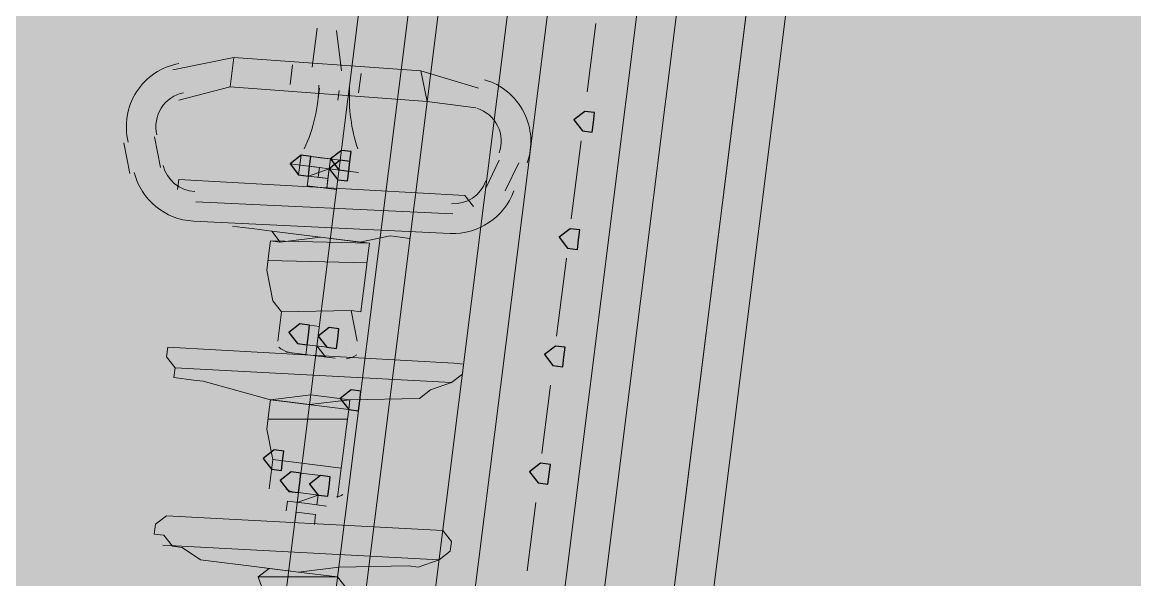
# Model space of a CAD drawing. Header units: metres. Extents: x -4 to 509425, y 7549 to 4732445.
# Drawn here: x 475990.455 to 475991.41, y 4719784.216 to 4719784.695 of the extents above; entities that cross this region are included whole.
import ezdxf

# ---------------------------------------------------------------- set-up
doc = ezdxf.new("R2010")
doc.units = ezdxf.units.M
doc.header["$LTSCALE"] = 0.01
doc.header["$MEASUREMENT"] = 0
doc.layers.get('0').update_dxf_attribs({"lineweight": 0})
doc.layers.add('_SUBESTACIÓN', color=1, linetype='Continuous')
doc.layers.add('SUBESTACION LA VID', color=253, linetype='Continuous')

# ---------------------------------------------------------------- blocks, each defined once
blk = doc.blocks.new('A$Cfff6051d')
at = {"layer": 'SUBESTACION LA VID', "transparency": 33554687}
h = blk.add_hatch(color=256, dxfattribs=at)
h.dxf.hatch_style = 2
h.paths.add_polyline_path([(475990.94508, 4719784.60857), (475990.94613, 4719784.61697), (475990.93773, 4719784.61802), (475990.92828, 4719784.61067), (475990.93563, 4719784.60122), (475990.94403, 4719784.60017)])
h = blk.add_hatch(color=256, dxfattribs=at)
h.dxf.hatch_style = 2
h.paths.add_polyline_path([(475990.70145, 4719784.57085), (475990.7025, 4719784.57925), (475990.6941, 4719784.58031), (475990.68465, 4719784.57296), (475990.69199, 4719784.56351), (475990.70039, 4719784.56245)])
h = blk.add_hatch(color=256, dxfattribs=at)
h.dxf.hatch_style = 2
h.paths.add_polyline_path([(475990.70145, 4719784.57085), (475990.7025, 4719784.57925), (475990.6941, 4719784.58031), (475990.68465, 4719784.57296), (475990.69199, 4719784.56351), (475990.70039, 4719784.56245)])
h = blk.add_hatch(color=256, dxfattribs=at)
h.dxf.hatch_style = 2
h.paths.add_polyline_path([(475990.7361, 4719784.57504), (475990.73715, 4719784.58344), (475990.72875, 4719784.5845), (475990.7193, 4719784.57715), (475990.72665, 4719784.5677), (475990.73505, 4719784.56664)])
h = blk.add_hatch(color=256, dxfattribs=at)
h.dxf.hatch_style = 2
h.paths.add_polyline_path([(475990.73505, 4719784.56664), (475990.7361, 4719784.57504), (475990.7277, 4719784.5761), (475990.71825, 4719784.56875), (475990.72559, 4719784.5593), (475990.734, 4719784.55824)])
h = blk.add_hatch(color=256, dxfattribs=at)
h.dxf.hatch_style = 2
h.paths.add_polyline_path([(475990.93244, 4719784.50777), (475990.9335, 4719784.51617), (475990.9251, 4719784.51722), (475990.91564, 4719784.50987), (475990.92299, 4719784.50042), (475990.93139, 4719784.49937)])
h = blk.add_hatch(color=256, dxfattribs=at)
h.dxf.hatch_style = 2
h.paths.add_polyline_path([(475990.70034, 4719784.42594), (475990.7014, 4719784.43434), (475990.693, 4719784.43539), (475990.68354, 4719784.42805), (475990.69089, 4719784.41859), (475990.69929, 4719784.41754)])
h = blk.add_hatch(color=256, dxfattribs=at)
h.dxf.hatch_style = 2
h.paths.add_polyline_path([(475990.72554, 4719784.42278), (475990.7266, 4719784.43118), (475990.7182, 4719784.43223), (475990.70874, 4719784.42489), (475990.71609, 4719784.41543), (475990.72449, 4719784.41438)])
h = blk.add_hatch(color=256, dxfattribs=at)
h.dxf.hatch_style = 2
h.paths.add_polyline_path([(475990.9198, 4719784.40696), (475990.92086, 4719784.41536), (475990.91246, 4719784.41641), (475990.903, 4719784.40906), (475990.91035, 4719784.39961), (475990.91875, 4719784.39856)])
h = blk.add_hatch(color=256, dxfattribs=at)
h.dxf.hatch_style = 2
h.paths.add_polyline_path([(475990.74443, 4719784.36922), (475990.74548, 4719784.37762), (475990.73708, 4719784.37867), (475990.72763, 4719784.37133), (475990.73497, 4719784.36187), (475990.74337, 4719784.36082)])
h = blk.add_hatch(color=256, dxfattribs=at)
h.dxf.hatch_style = 2
h.paths.add_polyline_path([(475990.67825, 4719784.31779), (475990.67931, 4719784.32619), (475990.67091, 4719784.32725), (475990.66145, 4719784.3199), (475990.6688, 4719784.31045), (475990.6772, 4719784.30939)])
h = blk.add_hatch(color=256, dxfattribs=at)
h.dxf.hatch_style = 2
h.paths.add_polyline_path([(475990.90717, 4719784.30616), (475990.90822, 4719784.31456), (475990.89982, 4719784.31561), (475990.89037, 4719784.30826), (475990.89771, 4719784.29881), (475990.90611, 4719784.29776)])
h = blk.add_hatch(color=256, dxfattribs=at)
h.dxf.hatch_style = 2
h.paths.add_polyline_path([(475990.69295, 4719784.29889), (475990.694, 4719784.30729), (475990.6856, 4719784.30834), (475990.67615, 4719784.30099), (475990.68349, 4719784.29154), (475990.69189, 4719784.29049)])
h = blk.add_hatch(color=256, dxfattribs=at)
h.dxf.hatch_style = 2
h.paths.add_polyline_path([(475990.71815, 4719784.29573), (475990.7192, 4719784.30413), (475990.7108, 4719784.30518), (475990.70135, 4719784.29783), (475990.70869, 4719784.28838), (475990.71709, 4719784.28733)])
at = {"layer": 'SUBESTACION LA VID', "lineweight": 15}
for p, q in [((475990.48633, 4719782.10637), (475990.93813, 4719785.71011)), ((475991.19854, 4719785.67746), (475990.98581, 4719783.9806)), ((475990.64648, 4719783.58799), (475990.89819, 4719785.59567)), ((475990.85408, 4719785.58414), (475990.60448, 4719783.59325)), ((475990.98209, 4719785.31212), (475990.62718, 4719782.4812)), ((475991.05769, 4719785.30264), (475990.70278, 4719782.47172)), ((475990.78314, 4719783.99747), (475990.94533, 4719785.29112)), ((475990.92595, 4719783.97957), (475991.08813, 4719785.27322)), ((475990.94721, 4719784.69363), (475990.93984, 4719784.63482)), ((475990.70358, 4719784.65591), (475990.70779, 4719784.68952)), ((475990.72878, 4719784.65275), (475990.72459, 4719784.68741)), ((475990.63637, 4719784.66433), (475990.58386, 4719784.65385)), ((475990.68467, 4719784.64121), (475990.68678, 4719784.65801)), ((475990.68572, 4719784.64961), (475990.68572, 4719784.64961)), ((475990.74347, 4719784.63384), (475990.74558, 4719784.65064)), ((475990.79703, 4719784.65272), (475990.84638, 4719784.638)), ((475990.80228, 4719784.62647), (475990.63321, 4719784.63913)), ((475990.70882, 4719784.62965), (475990.70987, 4719784.63805)), ((475990.72562, 4719784.62755), (475990.72667, 4719784.63595)), ((475990.74453, 4719784.64224), (475990.74453, 4719784.64224)), ((475990.80228, 4719784.62647), (475990.84428, 4719784.6212)), ((475990.54708, 4719784.56461), (475990.54184, 4719784.59086)), ((475990.57333, 4719784.56985), (475990.56809, 4719784.5961)), ((475990.93457, 4719784.59282), (475990.92615, 4719784.52562)), ((475990.69199, 4719784.56351), (475990.6941, 4719784.58031)), ((475990.6941, 4719784.58031), (475990.7277, 4719784.5761)), ((475990.6941, 4719784.58031), (475990.6941, 4719784.58031)), ((475990.7277, 4719784.5761), (475990.7025, 4719784.57925)), ((475990.7025, 4719784.57925), (475990.7193, 4719784.57715)), ((475990.7193, 4719784.57715), (475990.7025, 4719784.57925)), ((475990.7193, 4719784.57715), (475990.7193, 4719784.57715)), ((475990.74345, 4719784.56559), (475990.68465, 4719784.57296)), ((475990.71825, 4719784.56875), (475990.70039, 4719784.56245)), ((475990.70145, 4719784.57085), (475990.70145, 4719784.57085)), ((475990.70145, 4719784.57085), (475990.70145, 4719784.57085)), ((475990.70985, 4719784.5698), (475990.70985, 4719784.5698)), ((475990.71614, 4719784.55195), (475990.71825, 4719784.56875)), ((475990.71825, 4719784.56875), (475990.71825, 4719784.56875)), ((475990.71825, 4719784.56875), (475990.71825, 4719784.56875)), ((475990.72665, 4719784.5677), (475990.72665, 4719784.5677)), ((475990.7277, 4719784.5761), (475990.7277, 4719784.5761)), ((475990.734, 4719784.55824), (475990.7361, 4719784.57504)), ((475990.85265, 4719784.5519), (475990.86421, 4719784.57604)), ((475990.86945, 4719784.54979), (475990.88101, 4719784.57394)), ((475990.58908, 4719784.55935), (475990.58803, 4719784.55095)), ((475990.8348, 4719784.5456), (475990.58908, 4719784.55935)), ((475990.69934, 4719784.55405), (475990.70039, 4719784.56245)), ((475990.69934, 4719784.55405), (475990.70039, 4719784.56245)), ((475990.71719, 4719784.56035), (475990.70039, 4719784.56245)), ((475990.71614, 4719784.55195), (475990.71719, 4719784.56035)), ((475990.72559, 4719784.5593), (475990.72559, 4719784.5593)), ((475990.72454, 4719784.5509), (475990.69934, 4719784.55405)), ((475990.60378, 4719784.54044), (475990.82429, 4719784.52986)), ((475990.8348, 4719784.5456), (475990.84215, 4719784.53615)), ((475990.60167, 4719784.52364), (475990.82218, 4719784.51306)), ((475990.67622, 4719784.50576), (475990.66887, 4719784.51521)), ((475990.75288, 4719784.50468), (475990.66782, 4719784.50681)), ((475990.92194, 4719784.49202), (475990.91351, 4719784.42481)), ((475990.75077, 4719784.48788), (475990.66571, 4719784.49001)), ((475990.6699, 4719784.45535), (475990.67725, 4719784.4459)), ((475990.67725, 4719784.4459), (475990.67409, 4719784.4207)), ((475990.7371, 4719784.44693), (475990.67725, 4719784.4459)), ((475990.7371, 4719784.44693), (475990.74234, 4719784.42067)), ((475990.7455, 4719784.44587), (475990.7371, 4719784.44693)), ((475990.7098, 4719784.43329), (475990.7014, 4719784.43434)), ((475990.70034, 4719784.42594), (475990.70034, 4719784.42594)), ((475990.70874, 4719784.42489), (475990.70874, 4719784.42489)), ((475990.8253, 4719784.40174), (475990.57958, 4719784.41548)), ((475990.68249, 4719784.41965), (475990.68249, 4719784.41965)), ((475990.69824, 4719784.40914), (475990.69929, 4719784.41754)), ((475990.71609, 4719784.41543), (475990.69929, 4719784.41754)), ((475990.71504, 4719784.40703), (475990.70769, 4719784.41649)), ((475990.68144, 4719784.41125), (475990.70664, 4719784.40809)), ((475990.72344, 4719784.40598), (475990.70664, 4719784.40809)), ((475990.73289, 4719784.41333), (475990.73289, 4719784.41333)), ((475990.70453, 4719784.39129), (475990.58587, 4719784.39763)), ((475990.70453, 4719784.39129), (475990.82319, 4719784.38494)), ((475990.90824, 4719784.38281), (475990.90087, 4719784.32401)), ((475990.73497, 4719784.36187), (475990.66777, 4719784.3703)), ((475990.73392, 4719784.35347), (475990.66566, 4719784.3535)), ((475990.66985, 4719784.31885), (475990.66669, 4719784.29365)), ((475990.72865, 4719784.31147), (475990.72549, 4719784.28627)), ((475990.7108, 4719784.30518), (475990.694, 4719784.30729)), ((475990.67509, 4719784.29259), (475990.67509, 4719784.29259)), ((475990.69295, 4719784.29889), (475990.69295, 4719784.29889)), ((475990.70975, 4719784.29678), (475990.70975, 4719784.29678)), ((475990.68139, 4719784.27474), (475990.68244, 4719784.28314)), ((475990.68244, 4719784.28314), (475990.69924, 4719784.28103)), ((475990.69189, 4719784.29049), (475990.69084, 4719784.28209)), ((475990.70869, 4719784.28838), (475990.69084, 4719784.28209)), ((475990.69084, 4719784.28209), (475990.69084, 4719784.28209)), ((475990.70869, 4719784.28838), (475990.69189, 4719784.29049)), ((475990.71604, 4719784.27893), (475990.69924, 4719784.28103)), ((475990.70869, 4719784.28838), (475990.70764, 4719784.27998)), ((475990.71709, 4719784.28733), (475990.71709, 4719784.28733)), ((475990.89561, 4719784.28201), (475990.88823, 4719784.2232)), ((475990.68873, 4719784.26529), (475990.68979, 4719784.27369)), ((475990.70659, 4719784.27158), (475990.68979, 4719784.27369)), ((475990.70554, 4719784.26318), (475990.70659, 4719784.27158)), ((475990.71604, 4719784.27893), (475990.70764, 4719784.27998)), ((475990.81579, 4719784.25789), (475990.57848, 4719784.27057)), ((475990.69398, 4719784.23903), (475990.57532, 4719784.24537)), ((475990.69398, 4719784.23903), (475990.81263, 4719784.23268)), ((475990.72547, 4719784.21801), (475990.72652, 4719784.22641)), ((475990.72547, 4719784.21801), (475990.65721, 4719784.21804))]:
    blk.add_line(p, q, dxfattribs=at)
for points in [[(475991.02678, 4719784.03519), (475991.20897, 4719785.48845), (475991.17537, 4719785.49266), (475990.99318, 4719784.03941)], [(475990.80228, 4719784.62647), (475990.79703, 4719784.65272), (475990.63637, 4719784.66433), (475990.63321, 4719784.63913), (475990.58911, 4719784.6276)], [(475990.7109, 4719784.5782), (475990.7025, 4719784.57925), (475990.70145, 4719784.57085), (475990.70985, 4719784.5698), (475990.70879, 4719784.5614), (475990.71719, 4719784.56035), (475990.71825, 4719784.56875), (475990.7193, 4719784.57715), (475990.7109, 4719784.5782)], [(475990.63527, 4719784.51943), (475990.64367, 4719784.51837), (475990.65207, 4719784.51732), (475990.66047, 4719784.51627), (475990.66887, 4719784.51521)], [(475990.67622, 4719784.50576), (475990.71087, 4719784.50995), (475990.66887, 4719784.51521)], [(475990.78753, 4719784.50887), (475990.77913, 4719784.50992), (475990.77073, 4719784.51098), (475990.74448, 4719784.50574)], [(475990.67622, 4719784.50576), (475990.66782, 4719784.50681), (475990.66677, 4719784.49841), (475990.66466, 4719784.48161), (475990.6699, 4719784.45535)], [(475990.75288, 4719784.50468), (475990.74448, 4719784.50574), (475990.71087, 4719784.50995), (475990.75288, 4719784.50468)], [(475990.74448, 4719784.50574), (475990.75288, 4719784.50468), (475990.75182, 4719784.49628), (475990.74972, 4719784.47948), (475990.7455, 4719784.44587)], [(475990.57958, 4719784.41548), (475990.57853, 4719784.40708), (475990.58587, 4719784.39763), (475990.58482, 4719784.38923), (475990.60162, 4719784.38712), (475990.61002, 4719784.38607), (475990.66777, 4719784.3703)], [(475990.8253, 4719784.40174), (475990.8337, 4719784.40069), (475990.83264, 4719784.39229), (475990.82319, 4719784.38494), (475990.80533, 4719784.37865), (475990.79588, 4719784.3713), (475990.73603, 4719784.37027), (475990.73497, 4719784.36187), (475990.73392, 4719784.35347), (475990.73287, 4719784.34507), (475990.72971, 4719784.31987)], [(475990.67617, 4719784.36925), (475990.66777, 4719784.3703), (475990.66672, 4719784.3619), (475990.66461, 4719784.3451), (475990.66985, 4719784.31885)], [(475990.73603, 4719784.37027), (475990.70242, 4719784.37449), (475990.66777, 4719784.3703), (475990.67617, 4719784.36925), (475990.70137, 4719784.36609), (475990.73603, 4719784.37027)], [(475990.72971, 4719784.31987), (475990.72865, 4719784.31147), (475990.66985, 4719784.31885)], [(475990.57848, 4719784.27057), (475990.56902, 4719784.26322), (475990.56797, 4719784.25482), (475990.57637, 4719784.25377), (475990.58372, 4719784.24432), (475990.59212, 4719784.24326), (475990.60786, 4719784.23276), (475990.65827, 4719784.22644)], [(475990.81579, 4719784.25789), (475990.82314, 4719784.24844), (475990.82209, 4719784.24003), (475990.81263, 4719784.23268), (475990.79478, 4719784.22639), (475990.78638, 4719784.22744), (475990.72652, 4719784.22641)], [(475990.66667, 4719784.22538), (475990.65721, 4719784.21804), (475990.66351, 4719784.20018), (475990.66035, 4719784.17498)], [(475990.72652, 4719784.22641), (475990.69187, 4719784.22223), (475990.65827, 4719784.22644), (475990.66667, 4719784.22538), (475990.69187, 4719784.22223), (475990.72547, 4719784.21801)], [(475990.72547, 4719784.21801), (475990.73282, 4719784.20856), (475990.73176, 4719784.20016), (475990.7202, 4719784.17601)]]:
    blk.add_lwpolyline(points, dxfattribs=at)
at = {"layer": 'SUBESTACION LA VID'}
for points in [[(475990.94508, 4719784.60857), (475990.94613, 4719784.61697), (475990.93773, 4719784.61802), (475990.92828, 4719784.61067), (475990.93563, 4719784.60122), (475990.94403, 4719784.60017)], [(475990.70145, 4719784.57085), (475990.7025, 4719784.57925), (475990.6941, 4719784.58031), (475990.68465, 4719784.57296), (475990.69199, 4719784.56351), (475990.70039, 4719784.56245)], [(475990.70145, 4719784.57085), (475990.7025, 4719784.57925), (475990.6941, 4719784.58031), (475990.68465, 4719784.57296), (475990.69199, 4719784.56351), (475990.70039, 4719784.56245)], [(475990.7361, 4719784.57504), (475990.73715, 4719784.58344), (475990.72875, 4719784.5845), (475990.7193, 4719784.57715), (475990.72665, 4719784.5677), (475990.73505, 4719784.56664)], [(475990.73505, 4719784.56664), (475990.7361, 4719784.57504), (475990.7277, 4719784.5761), (475990.71825, 4719784.56875), (475990.72559, 4719784.5593), (475990.734, 4719784.55824)], [(475990.93244, 4719784.50777), (475990.9335, 4719784.51617), (475990.9251, 4719784.51722), (475990.91564, 4719784.50987), (475990.92299, 4719784.50042), (475990.93139, 4719784.49937)], [(475990.70034, 4719784.42594), (475990.7014, 4719784.43434), (475990.693, 4719784.43539), (475990.68354, 4719784.42805), (475990.69089, 4719784.41859), (475990.69929, 4719784.41754)], [(475990.72554, 4719784.42278), (475990.7266, 4719784.43118), (475990.7182, 4719784.43223), (475990.70874, 4719784.42489), (475990.71609, 4719784.41543), (475990.72449, 4719784.41438)], [(475990.9198, 4719784.40696), (475990.92086, 4719784.41536), (475990.91246, 4719784.41641), (475990.903, 4719784.40906), (475990.91035, 4719784.39961), (475990.91875, 4719784.39856)], [(475990.74443, 4719784.36922), (475990.74548, 4719784.37762), (475990.73708, 4719784.37867), (475990.72763, 4719784.37133), (475990.73497, 4719784.36187), (475990.74337, 4719784.36082)], [(475990.67825, 4719784.31779), (475990.67931, 4719784.32619), (475990.67091, 4719784.32725), (475990.66145, 4719784.3199), (475990.6688, 4719784.31045), (475990.6772, 4719784.30939)], [(475990.90717, 4719784.30616), (475990.90822, 4719784.31456), (475990.89982, 4719784.31561), (475990.89037, 4719784.30826), (475990.89771, 4719784.29881), (475990.90611, 4719784.29776)], [(475990.69295, 4719784.29889), (475990.694, 4719784.30729), (475990.6856, 4719784.30834), (475990.67615, 4719784.30099), (475990.68349, 4719784.29154), (475990.69189, 4719784.29049)], [(475990.71815, 4719784.29573), (475990.7192, 4719784.30413), (475990.7108, 4719784.30518), (475990.70135, 4719784.29783), (475990.70869, 4719784.28838), (475990.71709, 4719784.28733)]]:
    blk.add_lwpolyline(points, close=True, dxfattribs=at)
at = {"layer": 'SUBESTACION LA VID', "lineweight": 0}
for points in [[(475990.94508, 4719784.60857), (475990.94613, 4719784.61697), (475990.93773, 4719784.61802), (475990.92828, 4719784.61067), (475990.93563, 4719784.60122), (475990.94403, 4719784.60017)], [(475990.70145, 4719784.57085), (475990.7025, 4719784.57925), (475990.6941, 4719784.58031), (475990.68465, 4719784.57296), (475990.69199, 4719784.56351), (475990.70039, 4719784.56245)], [(475990.70145, 4719784.57085), (475990.7025, 4719784.57925), (475990.6941, 4719784.58031), (475990.68465, 4719784.57296), (475990.69199, 4719784.56351), (475990.70039, 4719784.56245)], [(475990.7361, 4719784.57504), (475990.73715, 4719784.58344), (475990.72875, 4719784.5845), (475990.7193, 4719784.57715), (475990.72665, 4719784.5677), (475990.73505, 4719784.56664)], [(475990.73505, 4719784.56664), (475990.7361, 4719784.57504), (475990.7277, 4719784.5761), (475990.71825, 4719784.56875), (475990.72559, 4719784.5593), (475990.734, 4719784.55824)], [(475990.93244, 4719784.50777), (475990.9335, 4719784.51617), (475990.9251, 4719784.51722), (475990.91564, 4719784.50987), (475990.92299, 4719784.50042), (475990.93139, 4719784.49937)], [(475990.70034, 4719784.42594), (475990.7014, 4719784.43434), (475990.693, 4719784.43539), (475990.68354, 4719784.42805), (475990.69089, 4719784.41859), (475990.69929, 4719784.41754)], [(475990.72554, 4719784.42278), (475990.7266, 4719784.43118), (475990.7182, 4719784.43223), (475990.70874, 4719784.42489), (475990.71609, 4719784.41543), (475990.72449, 4719784.41438)], [(475990.9198, 4719784.40696), (475990.92086, 4719784.41536), (475990.91246, 4719784.41641), (475990.903, 4719784.40906), (475990.91035, 4719784.39961), (475990.91875, 4719784.39856)], [(475990.74443, 4719784.36922), (475990.74548, 4719784.37762), (475990.73708, 4719784.37867), (475990.72763, 4719784.37133), (475990.73497, 4719784.36187), (475990.74337, 4719784.36082)], [(475990.67825, 4719784.31779), (475990.67931, 4719784.32619), (475990.67091, 4719784.32725), (475990.66145, 4719784.3199), (475990.6688, 4719784.31045), (475990.6772, 4719784.30939)], [(475990.90717, 4719784.30616), (475990.90822, 4719784.31456), (475990.89982, 4719784.31561), (475990.89037, 4719784.30826), (475990.89771, 4719784.29881), (475990.90611, 4719784.29776)], [(475990.69295, 4719784.29889), (475990.694, 4719784.30729), (475990.6856, 4719784.30834), (475990.67615, 4719784.30099), (475990.68349, 4719784.29154), (475990.69189, 4719784.29049)], [(475990.71815, 4719784.29573), (475990.7192, 4719784.30413), (475990.7108, 4719784.30518), (475990.70135, 4719784.29783), (475990.70869, 4719784.28838), (475990.71709, 4719784.28733)]]:
    blk.add_lwpolyline(points, close=True, dxfattribs=at)
at = {"layer": 'SUBESTACION LA VID', "lineweight": 15}
for points in [[(475990.58922, 4719784.65916), (475990.57425, 4719784.65644), (475990.56108, 4719784.64764), (475990.55284, 4719784.63486), (475990.54459, 4719784.62208), (475990.542, 4719784.60646), (475990.54568, 4719784.5917)], [(475990.8882, 4719784.57378), (475990.89332, 4719784.58809), (475990.8923, 4719784.60389), (475990.88536, 4719784.61743), (475990.87843, 4719784.63097), (475990.8662, 4719784.64103), (475990.85158, 4719784.64523)], [(475990.59322, 4719784.63407), (475990.5853, 4719784.63248), (475990.57837, 4719784.62771), (475990.57405, 4719784.62089), (475990.56972, 4719784.61406), (475990.56837, 4719784.60576), (475990.57031, 4719784.59791)], [(475990.86431, 4719784.5824), (475990.86702, 4719784.59001), (475990.8665, 4719784.5984), (475990.86287, 4719784.60563), (475990.85924, 4719784.61285), (475990.85283, 4719784.61828), (475990.8451, 4719784.62066)]]:
    blk.add_open_spline(points, degree=3, knots=[0, 0, 0, 0, 1, 1, 1, 2, 2, 2, 2], dxfattribs=at)
for points in [[(475990.69682, 4719784.5859), (475990.70486, 4719784.60299), (475990.70912, 4719784.62161), (475990.7093, 4719784.6405)], [(475990.73581, 4719784.63846), (475990.73475, 4719784.6206), (475990.73712, 4719784.6027), (475990.74281, 4719784.58573)], [(475990.57555, 4719784.57165), (475990.57869, 4719784.55896), (475990.58978, 4719784.54981), (475990.60284, 4719784.54917)], [(475990.55089, 4719784.56556), (475990.55672, 4719784.54197), (475990.57732, 4719784.52501), (475990.60158, 4719784.5238)], [(475990.82336, 4719784.53859), (475990.83642, 4719784.53795), (475990.84836, 4719784.54593), (475990.85275, 4719784.55826)], [(475990.82209, 4719784.51323), (475990.84635, 4719784.51202), (475990.86853, 4719784.52685), (475990.87668, 4719784.54974)], [(475990.67491, 4719784.41531), (475990.67737, 4719784.41331), (475990.68025, 4719784.41188), (475990.68334, 4719784.41114)], [(475990.73314, 4719784.40548), (475990.73628, 4719784.40592), (475990.73929, 4719784.40705), (475990.74194, 4719784.4088)], [(475990.68126, 4719784.29376), (475990.68273, 4719784.29256), (475990.68446, 4719784.29171), (475990.68631, 4719784.29126)], [(475990.72459, 4719784.28681), (475990.72648, 4719784.28707), (475990.72828, 4719784.28775), (475990.72987, 4719784.2888)]]:
    blk.add_open_spline(points, degree=3, dxfattribs=at)

msp = doc.modelspace()

# ---------------------------------------------------------------- hatches: boundary and pattern name
at = {"layer": '_SUBESTACIÓN', "transparency": 33554559}
h = msp.add_hatch(color=1, dxfattribs=at)
h.dxf.hatch_style = 1
h.paths.add_polyline_path([(475968.63988, 4719805.82503), (476089.93862, 4719790.61504), (476078.16862, 4719696.74002), (475956.86864, 4719711.95017)])

# ---------------------------------------------------------------- block references
at = {"linetype": 'Continuous'}
msp.add_blockref('A$Cfff6051d', (0, 0), dxfattribs=at)

doc.saveas('drawing.dxf')
